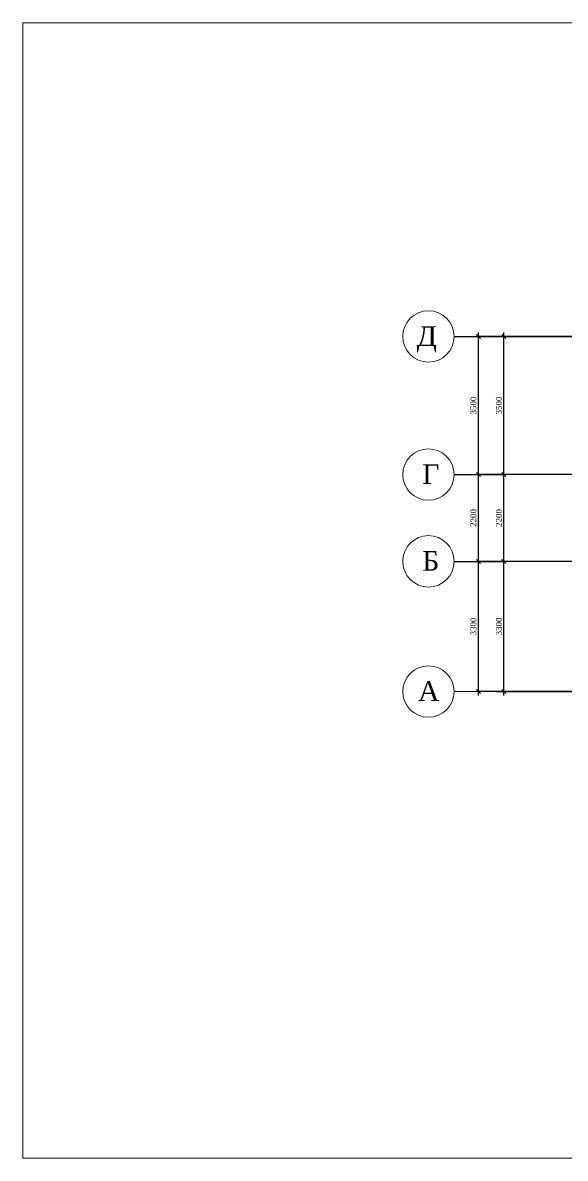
# Model space of a CAD drawing. Extents: x 1526320 to 3332998, y -546296 to 333165.
# Drawn here: x 2127794 to 2141546, y -188424 to -159641 of the extents above; entities that cross this region are included whole.
import ezdxf

# ---------------------------------------------------------------- set-up
doc = ezdxf.new("R2010")
doc.units = 0
doc.header["$LTSCALE"] = 500
doc.header["$MEASUREMENT"] = 0
doc.layers.get('0').update_dxf_attribs({"linetype": 'CONTINUOUS', "lineweight": 0})
doc.layers.add('Для печати', color=250, linetype='CONTINUOUS', lineweight=0)
doc.layers.add('КР. ОСИ', color=34, linetype='CONTINUOUS', lineweight=18)
doc.styles.get("Standard").update_dxf_attribs({"font": 'TIMES.TTF', "height": 150})
doc.dimstyles.new('ISO-25', dxfattribs={"dimtxt": 300, "dimasz": 100, "dimexe": 0, "dimexo": 0, "dimgap": 50, "dimtad": 1, "dimdec": 0, "dimrnd": 10, "dimtxsty": 'Standard', "dimblk": 'OBLIQUE', "dimcen": 100, "dimdle": 100, "dimadec": 0, "dimazin": 0, "dimtfac": 1, "dimtdec": 0, "dimtmove": 0, "dimatfit": 3, "dimldrblk": 'OBLIQUE', "dimfxl": 0, "dimarcsym": 0})

# ---------------------------------------------------------------- blocks, each defined once
blk = doc.blocks.new('_Oblique')
at = {"color": 0, "linetype": 'ByBlock', "lineweight": -2}
blk.add_line((-0.5, -0.5), (0.5, 0.5), dxfattribs=at)
blk = doc.blocks.new('*D1836')
at = {"layer": 'КР. ОСИ', "color": 0, "linetype": 'Continuous', "lineweight": -2, "ltscale": 0.13}
for p, q in [((2155453, -167694), (2155453, -165343)), ((2156562, -165443), (2155453, -165443)), ((2138877, -167594), (2155453, -167594))]:
    blk.add_line(p, q, dxfattribs=at)
at = {"layer": 'КР. ОСИ', "color": 0, "linetype": 'Continuous', "lineweight": -2, "ltscale": 0.13, "xscale": 100, "yscale": 100, "zscale": 100}
for p, rotation in [((2155453, -165443), 90), ((2155453, -167594), 270)]:
    blk.add_blockref('_Oblique', p, dxfattribs=dict(at, rotation=rotation))
at = {"layer": 'КР. ОСИ', "color": 0, "linetype": 'Continuous', "lineweight": 9, "ltscale": 0.13, "insert": (2155327, -166519), "char_height": 150, "attachment_point": 5, "rotation": 90}
blk.add_mtext('2150', dxfattribs=at)
blk = doc.blocks.new('*D1837')
at = {"layer": 'КР. ОСИ', "color": 0, "linetype": 'Continuous', "lineweight": -2, "ltscale": 0.13}
for p, q in [((2138728, -171094), (2139991, -171094)), ((2139991, -173394), (2139991, -170994)), ((2151322, -173294), (2139991, -173294))]:
    blk.add_line(p, q, dxfattribs=at)
at = {"layer": 'КР. ОСИ', "color": 0, "linetype": 'Continuous', "lineweight": -2, "ltscale": 0.13, "xscale": 100, "yscale": 100, "zscale": 100}
for p, rotation in [((2139991, -171094), 90), ((2139991, -173294), 270)]:
    blk.add_blockref('_Oblique', p, dxfattribs=dict(at, rotation=rotation))
at = {"layer": 'КР. ОСИ', "color": 0, "linetype": 'Continuous', "lineweight": 9, "ltscale": 0.13, "insert": (2139864, -172194), "char_height": 150, "attachment_point": 5, "rotation": 90}
blk.add_mtext('2200', dxfattribs=at)
blk = doc.blocks.new('*D1838')
at = {"layer": 'КР. ОСИ', "color": 0, "linetype": 'Continuous', "lineweight": -2, "ltscale": 0.13}
for p, q in [((2155453, -176694), (2155453, -172994)), ((2156565, -173094), (2155453, -173094)), ((2139789, -176594), (2155453, -176594))]:
    blk.add_line(p, q, dxfattribs=at)
at = {"layer": 'КР. ОСИ', "color": 0, "linetype": 'Continuous', "lineweight": -2, "ltscale": 0.13, "xscale": 100, "yscale": 100, "zscale": 100}
for p, rotation in [((2155453, -173094), 90), ((2155453, -176594), 270)]:
    blk.add_blockref('_Oblique', p, dxfattribs=dict(at, rotation=rotation))
at = {"layer": 'КР. ОСИ', "color": 0, "linetype": 'Continuous', "lineweight": 9, "ltscale": 0.13, "insert": (2155327, -174844), "char_height": 150, "attachment_point": 5, "rotation": 90}
blk.add_mtext('3500', dxfattribs=at)
blk = doc.blocks.new('*D1839')
at = {"layer": 'КР. ОСИ', "color": 0, "linetype": 'Continuous', "lineweight": -2, "ltscale": 0.13}
for p, q in [((2139344, -176694), (2139344, -173194)), ((2140962, -173294), (2139344, -173294)), ((2155142, -176594), (2139344, -176594))]:
    blk.add_line(p, q, dxfattribs=at)
at = {"layer": 'КР. ОСИ', "color": 0, "linetype": 'Continuous', "lineweight": -2, "ltscale": 0.13, "xscale": 100, "yscale": 100, "zscale": 100}
for p, rotation in [((2139344, -173294), 90), ((2139344, -176594), 270)]:
    blk.add_blockref('_Oblique', p, dxfattribs=dict(at, rotation=rotation))
at = {"layer": 'КР. ОСИ', "color": 0, "linetype": 'Continuous', "lineweight": 9, "ltscale": 0.13, "insert": (2139217, -174944), "char_height": 150, "attachment_point": 5, "rotation": 90}
blk.add_mtext('3300', dxfattribs=at)
blk = doc.blocks.new('*D1840')
at = {"layer": 'КР. ОСИ', "color": 0, "linetype": 'Continuous', "lineweight": -2, "ltscale": 0.13}
for p, q in [((2139991, -171194), (2139991, -167494)), ((2138728, -167594), (2139991, -167594)), ((2147641, -171094), (2139991, -171094))]:
    blk.add_line(p, q, dxfattribs=at)
at = {"layer": 'КР. ОСИ', "color": 0, "linetype": 'Continuous', "lineweight": -2, "ltscale": 0.13, "xscale": 100, "yscale": 100, "zscale": 100}
for p, rotation in [((2139991, -167594), 90), ((2139991, -171094), 270)]:
    blk.add_blockref('_Oblique', p, dxfattribs=dict(at, rotation=rotation))
at = {"layer": 'КР. ОСИ', "color": 0, "linetype": 'Continuous', "lineweight": 9, "ltscale": 0.13, "insert": (2139864, -169344), "char_height": 150, "attachment_point": 5, "rotation": 90}
blk.add_mtext('3500', dxfattribs=at)
blk = doc.blocks.new('*D1841')
at = {"layer": 'КР. ОСИ', "color": 0, "linetype": 'Continuous', "lineweight": -2, "ltscale": 0.13}
for p, q in [((2156133, -176694), (2156133, -165343)), ((2156562, -165443), (2156133, -165443)), ((2139789, -176594), (2156133, -176594))]:
    blk.add_line(p, q, dxfattribs=at)
at = {"layer": 'КР. ОСИ', "color": 0, "linetype": 'Continuous', "lineweight": -2, "ltscale": 0.13, "xscale": 100, "yscale": 100, "zscale": 100}
for p, rotation in [((2156133, -165443), 90), ((2156133, -176594), 270)]:
    blk.add_blockref('_Oblique', p, dxfattribs=dict(at, rotation=rotation))
at = {"layer": 'КР. ОСИ', "color": 0, "linetype": 'Continuous', "lineweight": 9, "ltscale": 0.13, "insert": (2156007, -171019), "char_height": 150, "attachment_point": 5, "rotation": 90}
blk.add_mtext('11150', dxfattribs=at)
blk = doc.blocks.new('*D1842')
at = {"layer": 'КР. ОСИ', "color": 0, "linetype": 'Continuous', "lineweight": -2, "ltscale": 0.13}
for p, q in [((2139344, -171194), (2139344, -167494)), ((2155170, -167594), (2139344, -167594)), ((2140953, -171094), (2139344, -171094))]:
    blk.add_line(p, q, dxfattribs=at)
at = {"layer": 'КР. ОСИ', "color": 0, "linetype": 'Continuous', "lineweight": -2, "ltscale": 0.13, "xscale": 100, "yscale": 100, "zscale": 100}
for p, rotation in [((2139344, -167594), 90), ((2139344, -171094), 270)]:
    blk.add_blockref('_Oblique', p, dxfattribs=dict(at, rotation=rotation))
at = {"layer": 'КР. ОСИ', "color": 0, "linetype": 'Continuous', "lineweight": 9, "ltscale": 0.13, "insert": (2139217, -169344), "char_height": 150, "attachment_point": 5, "rotation": 90}
blk.add_mtext('3500', dxfattribs=at)
blk = doc.blocks.new('*D1843')
at = {"layer": 'КР. ОСИ', "color": 0, "linetype": 'Continuous', "lineweight": -2, "ltscale": 0.13}
for p, q in [((2139991, -176694), (2139991, -173194)), ((2138728, -173294), (2139991, -173294)), ((2140438, -176594), (2139991, -176594))]:
    blk.add_line(p, q, dxfattribs=at)
at = {"layer": 'КР. ОСИ', "color": 0, "linetype": 'Continuous', "lineweight": -2, "ltscale": 0.13, "xscale": 100, "yscale": 100, "zscale": 100}
for p, rotation in [((2139991, -173294), 90), ((2139991, -176594), 270)]:
    blk.add_blockref('_Oblique', p, dxfattribs=dict(at, rotation=rotation))
at = {"layer": 'КР. ОСИ', "color": 0, "linetype": 'Continuous', "lineweight": 9, "ltscale": 0.13, "insert": (2139864, -174944), "char_height": 150, "attachment_point": 5, "rotation": 90}
blk.add_mtext('3300', dxfattribs=at)
blk = doc.blocks.new('*D1844')
at = {"layer": 'КР. ОСИ', "color": 0, "linetype": 'Continuous', "lineweight": -2, "ltscale": 0.13}
for p, q in [((2139344, -173394), (2139344, -170994)), ((2140953, -171094), (2139344, -171094)), ((2140962, -173294), (2139344, -173294))]:
    blk.add_line(p, q, dxfattribs=at)
at = {"layer": 'КР. ОСИ', "color": 0, "linetype": 'Continuous', "lineweight": -2, "ltscale": 0.13, "xscale": 100, "yscale": 100, "zscale": 100}
for p, rotation in [((2139344, -171094), 90), ((2139344, -173294), 270)]:
    blk.add_blockref('_Oblique', p, dxfattribs=dict(at, rotation=rotation))
at = {"layer": 'КР. ОСИ', "color": 0, "linetype": 'Continuous', "lineweight": 9, "ltscale": 0.13, "insert": (2139217, -172194), "char_height": 150, "attachment_point": 5, "rotation": 90}
blk.add_mtext('2200', dxfattribs=at)

msp = doc.modelspace()

# ---------------------------------------------------------------- linework, layer by layer
at = {"layer": 'Для печати', "color": 250, "linetype": 'Continuous', "lineweight": 0, "ltscale": 0.13}
msp.add_lwpolyline([(2167896.6, -188423.7), (2127794, -188423.7), (2127794, -159640.5), (2167896.6, -159640.5)], close=True, dxfattribs=at)
at = {"layer": 'КР. ОСИ', "color": 5, "linetype": 'Continuous', "lineweight": 9}
for p, q in [((2140438.5, -167594.2), (2138728.4, -167594.3)), ((2138877.3, -167594.2), (2156564.6, -167594.2)), ((2147640.7, -171094.4), (2138728.4, -171094.5)), ((2151322, -173293.8), (2138728.5, -173293.8)), ((2140438.4, -176594.2), (2138728.4, -176594.2)), ((2139789.4, -176594.2), (2156564.6, -176594.3))]:
    msp.add_line(p, q, dxfattribs=at)
for centre in [(2138077, -167593.5), (2138077, -171093.7), (2138077, -173293.1), (2138076.9, -176593.5)]:
    msp.add_circle(centre, 651.5, dxfattribs=at)

# ---------------------------------------------------------------- texts
for s, p in [('Д', (2137777.4, -167832.9)), ('Г', (2137920.1, -171333.1)), ('Б', (2137920.1, -173532.4)), ('А', (2137814.6, -176832.8))]:
    msp.add_text(s, height=500, dxfattribs=at).set_placement(p)

# ---------------------------------------------------------------- dimensions: what is measured, and where the dimension line sits
at = {"layer": 'КР. ОСИ', "color": 5, "linetype": 'Continuous', "lineweight": 9, "ltscale": 0.13}
for base, p1, p2, picture, middle in [((2155453.1, -165443.2), (2138877.3, -167594.2), (2156561.7, -165443.2), '*D1836', (2155326.8, -166518.7)), ((2156133.1, -165443.2), (2139789.4, -176594.2), (2156561.7, -165443.2), '*D1841', (2156006.8, -171018.7)), ((2139990.6, -167594.3), (2147640.7, -171094.4), (2138728.4, -167594.3), '*D1840', (2139864.3, -169344.3)), ((2139343.7, -167594.2), (2140953.2, -171094.4), (2155169.9, -167594.2), '*D1842', (2139217.4, -169344.3)), ((2139990.6, -171094.5), (2151322, -173293.8), (2138728.4, -171094.5), '*D1837', (2139864.3, -172194.1)), ((2139343.7, -171094.4), (2140962.1, -173293.8), (2140953.2, -171094.4), '*D1844', (2139217.4, -172194.1)), ((2139990.6, -173293.8), (2140438.4, -176594.2), (2138728.5, -173293.8), '*D1843', (2139864.3, -174944)), ((2139343.7, -173293.8), (2155141.7, -176594.2), (2140962.1, -173293.8), '*D1839', (2139217.4, -174944)), ((2155453.1, -173094.2), (2139789.4, -176594.2), (2156564.6, -173094.2), '*D1838', (2155326.8, -174844.2))]:
    dim = msp.add_linear_dim(base=base, p1=p1, p2=p2, angle=270, dimstyle='ISO-25', dxfattribs=at)
    dim.commit()
    dim.dimension.update_dxf_attribs({"geometry": picture, "text_midpoint": middle})

doc.saveas('drawing.dxf')
